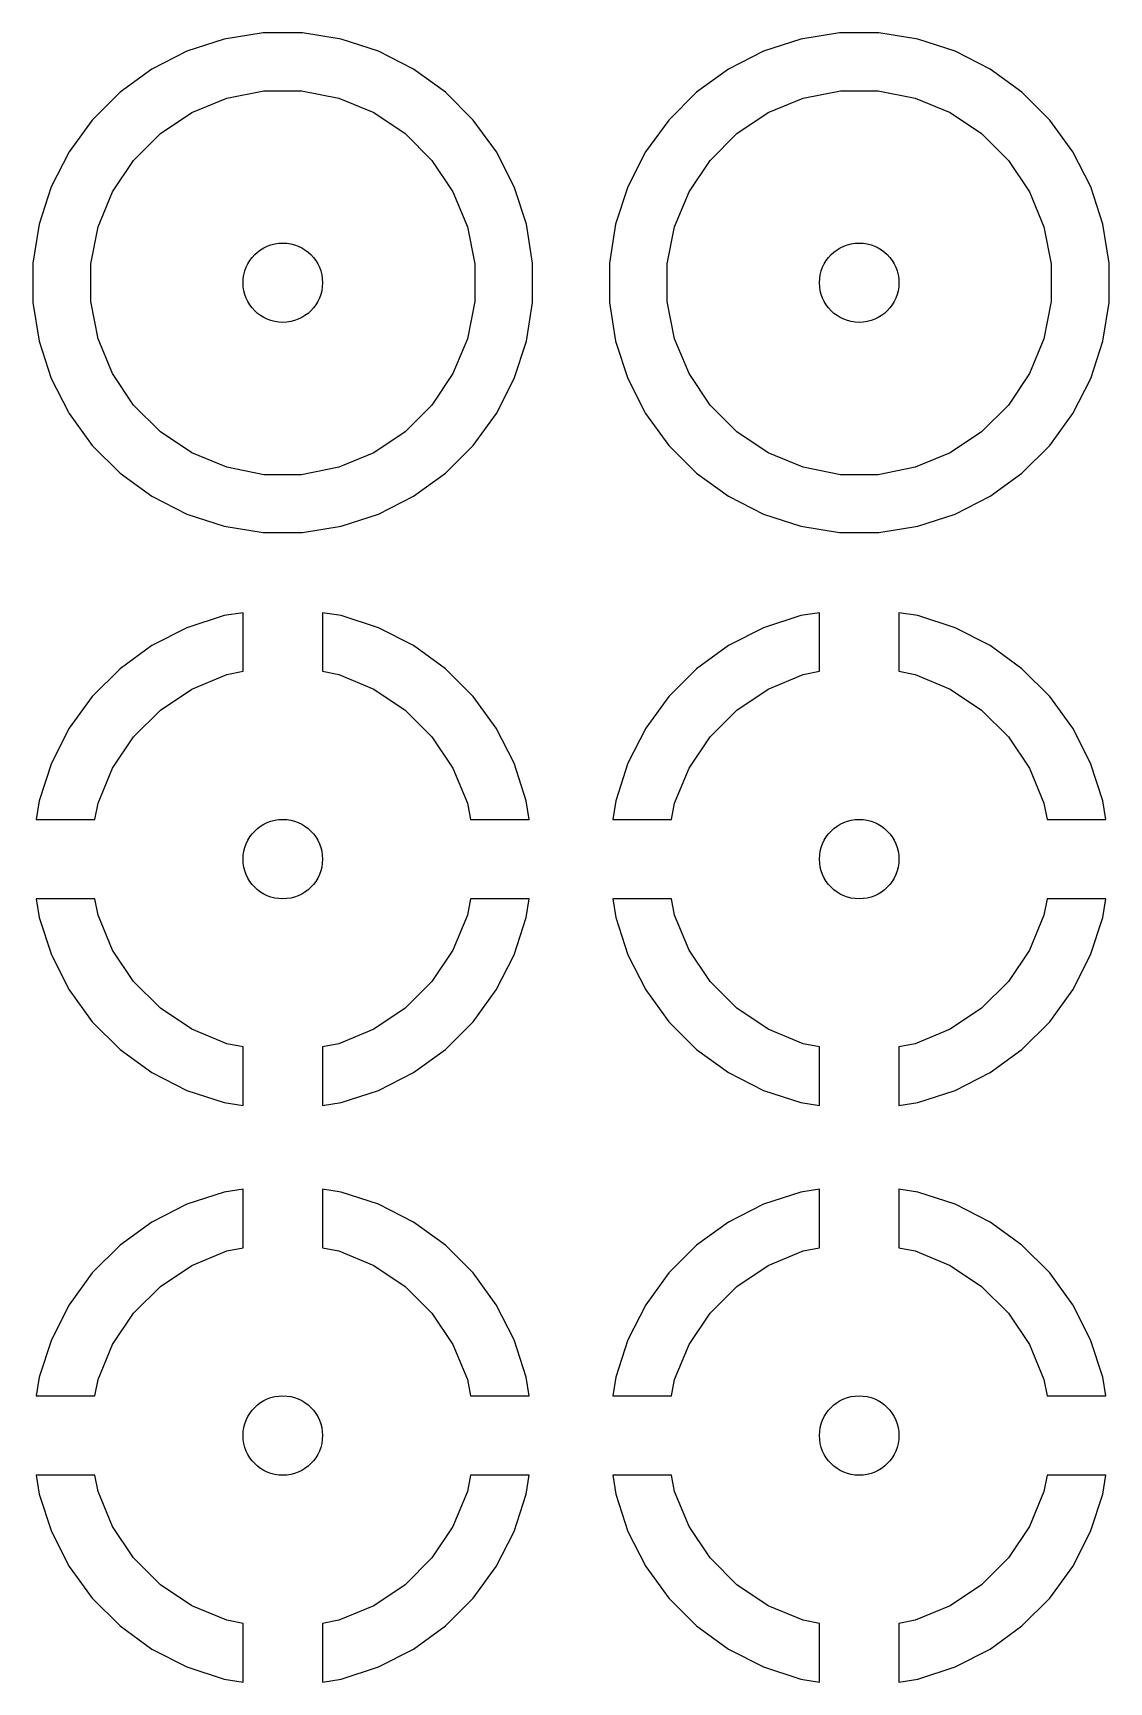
# Model space of a CAD drawing. Extents: x 0 to 130, y -140 to 0.
# Drawn here: x 5.81 to 10.55, y -106.72 to -99.45 of the extents above; entities that cross this region are included whole.
import ezdxf

# ---------------------------------------------------------------- set-up
doc = ezdxf.new("R2010")
doc.units = 0
doc.layers.add('BLACK', color=7, linetype='CONTINUOUS')

msp = doc.modelspace()

# ---------------------------------------------------------------- linework, layer by layer
at = {"layer": 'BLACK', "linetype": 'CONTINUOUS'}
for p, q in [((6.652293, -99.476598), (6.487561, -99.530123)), ((6.652297, -99.476597), (6.652293, -99.476598)), ((6.823386, -99.4495), (6.652297, -99.476597)), ((6.823389, -99.4495), (6.823386, -99.4495)), ((6.996611, -99.4495), (6.823389, -99.4495)), ((6.996614, -99.4495), (6.996611, -99.4495)), ((7.167702, -99.476597), (6.996614, -99.4495)), ((7.167706, -99.476598), (7.167702, -99.476597)), ((7.332438, -99.530123), (7.167706, -99.476598)), ((9.192293, -99.476598), (9.027561, -99.530123)), ((9.192297, -99.476597), (9.192293, -99.476598)), ((9.363386, -99.4495), (9.192297, -99.476597)), ((9.363389, -99.4495), (9.363386, -99.4495)), ((9.536611, -99.4495), (9.363389, -99.4495)), ((9.536614, -99.4495), (9.536611, -99.4495)), ((9.707702, -99.476597), (9.536614, -99.4495)), ((9.707706, -99.476598), (9.707702, -99.476597)), ((9.872438, -99.530123), (9.707706, -99.476598)), ((6.487558, -99.530125), (6.333214, -99.608766)), ((6.487561, -99.530123), (6.487558, -99.530125)), ((7.332441, -99.530125), (7.332438, -99.530123)), ((7.486785, -99.608766), (7.332441, -99.530125)), ((9.027558, -99.530125), (8.873214, -99.608766)), ((9.027561, -99.530123), (9.027558, -99.530125)), ((9.872441, -99.530125), (9.872438, -99.530123)), ((10.026785, -99.608766), (9.872441, -99.530125)), ((6.333214, -99.608766), (6.193073, -99.710585)), ((7.486787, -99.608767), (7.486785, -99.608766)), ((7.486788, -99.608768), (7.486787, -99.608767)), ((7.626928, -99.710586), (7.486788, -99.608768)), ((8.873214, -99.608766), (8.733073, -99.710585)), ((10.026787, -99.608767), (10.026785, -99.608766)), ((10.026788, -99.608768), (10.026787, -99.608767)), ((10.166928, -99.710586), (10.026788, -99.608768)), ((6.193073, -99.710585), (6.070585, -99.833073)), ((6.509313, -99.800367), (6.663258, -99.736601)), ((6.663258, -99.736601), (6.826685, -99.704093)), ((6.826685, -99.704093), (6.993315, -99.704093)), ((6.993315, -99.704093), (7.156742, -99.736601)), ((7.156742, -99.736601), (7.310687, -99.800367)), ((7.749414, -99.833072), (7.626928, -99.710586)), ((8.733073, -99.710585), (8.610585, -99.833073)), ((9.049313, -99.800367), (9.203258, -99.736601)), ((9.203258, -99.736601), (9.366685, -99.704093)), ((9.366685, -99.704093), (9.533315, -99.704093)), ((9.533315, -99.704093), (9.696742, -99.736601)), ((9.696742, -99.736601), (9.850687, -99.800367)), ((10.289414, -99.833072), (10.166928, -99.710586)), ((6.070585, -99.833073), (5.968766, -99.973214)), ((6.370766, -99.892941), (6.509313, -99.800367)), ((7.310687, -99.800367), (7.449234, -99.892941)), ((7.851232, -99.973212), (7.749414, -99.833072)), ((8.610585, -99.833073), (8.508766, -99.973214)), ((8.910766, -99.892941), (9.049313, -99.800367)), ((9.850687, -99.800367), (9.989234, -99.892941)), ((10.391232, -99.973212), (10.289414, -99.833072)), ((6.252941, -100.010766), (6.370766, -99.892941)), ((7.449234, -99.892941), (7.567059, -100.010766)), ((8.792941, -100.010766), (8.910766, -99.892941)), ((9.989234, -99.892941), (10.107059, -100.010766)), ((5.968766, -99.973214), (5.890125, -100.127558)), ((7.929873, -100.127555), (7.851232, -99.973212)), ((8.508766, -99.973214), (8.430125, -100.127558)), ((10.469873, -100.127555), (10.391232, -99.973212)), ((6.160367, -100.149313), (6.252941, -100.010766)), ((7.567059, -100.010766), (7.659633, -100.149313)), ((8.700367, -100.149313), (8.792941, -100.010766)), ((10.107059, -100.010766), (10.199633, -100.149313)), ((5.890123, -100.127561), (5.836598, -100.292293)), ((5.890125, -100.127558), (5.890123, -100.127561)), ((7.929873, -100.127557), (7.929873, -100.127555)), ((7.929874, -100.127558), (7.929873, -100.127557)), ((7.929876, -100.127561), (7.929874, -100.127558)), ((7.983401, -100.292293), (7.929876, -100.127561)), ((8.430123, -100.127561), (8.376598, -100.292293)), ((8.430125, -100.127558), (8.430123, -100.127561)), ((10.469873, -100.127557), (10.469873, -100.127555)), ((10.469874, -100.127558), (10.469873, -100.127557)), ((10.469876, -100.127561), (10.469874, -100.127558)), ((10.523401, -100.292293), (10.469876, -100.127561)), ((6.096601, -100.303258), (6.160367, -100.149313)), ((7.659633, -100.149313), (7.723399, -100.303258)), ((8.636601, -100.303258), (8.700367, -100.149313)), ((10.199633, -100.149313), (10.263399, -100.303258)), ((5.836597, -100.292297), (5.8095, -100.463385)), ((5.836598, -100.292293), (5.836597, -100.292297)), ((6.064093, -100.466685), (6.096601, -100.303258)), ((7.723399, -100.303258), (7.755907, -100.466685)), ((7.983402, -100.292297), (7.983401, -100.292293)), ((8.0105, -100.463385), (7.983402, -100.292297)), ((8.376597, -100.292297), (8.3495, -100.463385)), ((8.376598, -100.292293), (8.376597, -100.292297)), ((8.604093, -100.466685), (8.636601, -100.303258)), ((10.263399, -100.303258), (10.295907, -100.466685)), ((10.523402, -100.292297), (10.523401, -100.292293)), ((10.5505, -100.463385), (10.523402, -100.292297)), ((5.8095, -100.463385), (5.8095, -100.636614)), ((6.064093, -100.633315), (6.064093, -100.466685)), ((7.755907, -100.466685), (7.755907, -100.633315)), ((8.0105, -100.636614), (8.0105, -100.463385)), ((8.3495, -100.463385), (8.3495, -100.636614)), ((8.604093, -100.633315), (8.604093, -100.466685)), ((10.295907, -100.466685), (10.295907, -100.633315)), ((10.5505, -100.636614), (10.5505, -100.463385)), ((5.8095, -100.636614), (5.836597, -100.807702)), ((6.096601, -100.796742), (6.064093, -100.633315)), ((7.755907, -100.633315), (7.723399, -100.796742)), ((7.983402, -100.807702), (8.0105, -100.636614)), ((8.3495, -100.636614), (8.376597, -100.807702)), ((8.636601, -100.796742), (8.604093, -100.633315)), ((10.295907, -100.633315), (10.263399, -100.796742)), ((10.523402, -100.807702), (10.5505, -100.636614)), ((5.836597, -100.807702), (5.836598, -100.807706)), ((5.836598, -100.807706), (5.890123, -100.972438)), ((6.160367, -100.950687), (6.096601, -100.796742)), ((7.723399, -100.796742), (7.659633, -100.950687)), ((7.929876, -100.972438), (7.983401, -100.807706)), ((7.983401, -100.807706), (7.983402, -100.807702)), ((8.376597, -100.807702), (8.376598, -100.807706)), ((8.376598, -100.807706), (8.430123, -100.972438)), ((8.700367, -100.950687), (8.636601, -100.796742)), ((10.263399, -100.796742), (10.199633, -100.950687)), ((10.469876, -100.972438), (10.523401, -100.807706)), ((10.523401, -100.807706), (10.523402, -100.807702)), ((5.890123, -100.972438), (5.890125, -100.972441)), ((5.890125, -100.972441), (5.965595, -101.120562)), ((6.252941, -101.089234), (6.160367, -100.950687)), ((7.659633, -100.950687), (7.567059, -101.089234)), ((7.851232, -101.126788), (7.929873, -100.972445)), ((7.929873, -100.972445), (7.929874, -100.97244)), ((7.929874, -100.97244), (7.929876, -100.972438)), ((8.430123, -100.972438), (8.430125, -100.972441)), ((8.430125, -100.972441), (8.505595, -101.120562)), ((8.792941, -101.089234), (8.700367, -100.950687)), ((10.199633, -100.950687), (10.107059, -101.089234)), ((10.391232, -101.126788), (10.469873, -100.972445)), ((10.469873, -100.972445), (10.469874, -100.97244)), ((10.469874, -100.97244), (10.469876, -100.972438)), ((5.965595, -101.120562), (5.968768, -101.126788)), ((5.968768, -101.126788), (6.070586, -101.266928)), ((6.370766, -101.207059), (6.252941, -101.089234)), ((7.567059, -101.089234), (7.449234, -101.207059)), ((7.749414, -101.266928), (7.851232, -101.126788)), ((8.505595, -101.120562), (8.508768, -101.126788)), ((8.508768, -101.126788), (8.610586, -101.266928)), ((8.910766, -101.207059), (8.792941, -101.089234)), ((10.107059, -101.089234), (9.989234, -101.207059)), ((10.289414, -101.266928), (10.391232, -101.126788)), ((6.509313, -101.299633), (6.370766, -101.207059)), ((7.449234, -101.207059), (7.310687, -101.299633)), ((9.049313, -101.299633), (8.910766, -101.207059)), ((9.989234, -101.207059), (9.850687, -101.299633)), ((6.070586, -101.266928), (6.193072, -101.389414)), ((7.626928, -101.389414), (7.749414, -101.266928)), ((8.610586, -101.266928), (8.733072, -101.389414)), ((10.166928, -101.389414), (10.289414, -101.266928)), ((6.663258, -101.363399), (6.509313, -101.299633)), ((6.826685, -101.395907), (6.663258, -101.363399)), ((7.156742, -101.363399), (6.993315, -101.395907)), ((7.310687, -101.299633), (7.156742, -101.363399)), ((9.203258, -101.363399), (9.049313, -101.299633)), ((9.366685, -101.395907), (9.203258, -101.363399)), ((9.696742, -101.363399), (9.533315, -101.395907)), ((9.850687, -101.299633), (9.696742, -101.363399)), ((6.193072, -101.389414), (6.333212, -101.491232)), ((6.993315, -101.395907), (6.826685, -101.395907)), ((7.486788, -101.491232), (7.626928, -101.389414)), ((8.733072, -101.389414), (8.873212, -101.491232)), ((9.533315, -101.395907), (9.366685, -101.395907)), ((10.026788, -101.491232), (10.166928, -101.389414)), ((6.333212, -101.491232), (6.487555, -101.569873)), ((7.332445, -101.569873), (7.486788, -101.491232)), ((8.873212, -101.491232), (9.027555, -101.569873)), ((9.872445, -101.569873), (10.026788, -101.491232)), ((6.487555, -101.569873), (6.487557, -101.569873)), ((6.487557, -101.569873), (6.487558, -101.569874)), ((6.487558, -101.569874), (6.487561, -101.569876)), ((6.487561, -101.569876), (6.652293, -101.623401)), ((7.167706, -101.623401), (7.332438, -101.569876)), ((7.332438, -101.569876), (7.33244, -101.569874)), ((7.33244, -101.569874), (7.332445, -101.569873)), ((9.027555, -101.569873), (9.027557, -101.569873)), ((9.027557, -101.569873), (9.027558, -101.569874)), ((9.027558, -101.569874), (9.027561, -101.569876)), ((9.027561, -101.569876), (9.192293, -101.623401)), ((9.707706, -101.623401), (9.872438, -101.569876)), ((9.872438, -101.569876), (9.87244, -101.569874)), ((9.87244, -101.569874), (9.872445, -101.569873)), ((6.652293, -101.623401), (6.652297, -101.623402)), ((6.652297, -101.623402), (6.823386, -101.6505)), ((6.823386, -101.6505), (6.823389, -101.6505)), ((6.823389, -101.6505), (6.996614, -101.6505)), ((6.996614, -101.6505), (7.167702, -101.623402)), ((7.167702, -101.623402), (7.167706, -101.623401)), ((9.192293, -101.623401), (9.192297, -101.623402)), ((9.192297, -101.623402), (9.363386, -101.6505)), ((9.363386, -101.6505), (9.363389, -101.6505)), ((9.363389, -101.6505), (9.536614, -101.6505)), ((9.536614, -101.6505), (9.707702, -101.623402)), ((9.707702, -101.623402), (9.707706, -101.623401)), ((6.652412, -102.017086), (6.487751, -102.070588)), ((6.734999, -102.004005), (6.652412, -102.017086)), ((6.735, -102.004005), (6.734999, -102.004005)), ((6.735, -102.26233), (6.735, -102.004005)), ((7.167587, -102.017086), (7.085, -102.004005)), ((7.085, -102.004005), (7.085, -102.26233)), ((7.332248, -102.070588), (7.167587, -102.017086)), ((9.192412, -102.017086), (9.027751, -102.070588)), ((9.274999, -102.004005), (9.192412, -102.017086)), ((9.275, -102.004005), (9.274999, -102.004005)), ((9.275, -102.26233), (9.275, -102.004005)), ((9.707587, -102.017086), (9.625, -102.004005)), ((9.625, -102.004005), (9.625, -102.26233)), ((9.872248, -102.070588), (9.707587, -102.017086)), ((6.487751, -102.070588), (6.333475, -102.149195)), ((7.486524, -102.149195), (7.332248, -102.070588)), ((9.027751, -102.070588), (8.873475, -102.149195)), ((10.026524, -102.149195), (9.872248, -102.070588)), ((6.333471, -102.149197), (6.193403, -102.250962)), ((6.333475, -102.149195), (6.333471, -102.149197)), ((7.486528, -102.149197), (7.486524, -102.149195)), ((7.626596, -102.250962), (7.486528, -102.149197)), ((8.873471, -102.149197), (8.733403, -102.250962)), ((8.873475, -102.149195), (8.873471, -102.149197)), ((10.026528, -102.149197), (10.026524, -102.149195)), ((10.166596, -102.250962), (10.026528, -102.149197)), ((6.193403, -102.250962), (6.070962, -102.373403)), ((6.509313, -102.340367), (6.663258, -102.276601)), ((6.663258, -102.276601), (6.735, -102.26233)), ((7.085, -102.26233), (7.156742, -102.276601)), ((7.156742, -102.276601), (7.310687, -102.340367)), ((7.749037, -102.373403), (7.626596, -102.250962)), ((8.733403, -102.250962), (8.610962, -102.373403)), ((9.049313, -102.340367), (9.203258, -102.276601)), ((9.203258, -102.276601), (9.275, -102.26233)), ((9.625, -102.26233), (9.696742, -102.276601)), ((9.696742, -102.276601), (9.850687, -102.340367)), ((10.289037, -102.373403), (10.166596, -102.250962)), ((6.070962, -102.373403), (5.969197, -102.513471)), ((6.370766, -102.432941), (6.509313, -102.340367)), ((7.310687, -102.340367), (7.449234, -102.432941)), ((7.850802, -102.513471), (7.749037, -102.373403)), ((8.610962, -102.373403), (8.509197, -102.513471)), ((8.910766, -102.432941), (9.049313, -102.340367)), ((9.850687, -102.340367), (9.989234, -102.432941)), ((10.390802, -102.513471), (10.289037, -102.373403)), ((6.252941, -102.550766), (6.370766, -102.432941)), ((7.449234, -102.432941), (7.567059, -102.550766)), ((8.792941, -102.550766), (8.910766, -102.432941)), ((9.989234, -102.432941), (10.107059, -102.550766)), ((5.969195, -102.513475), (5.890588, -102.667751)), ((5.969197, -102.513471), (5.969195, -102.513475)), ((7.850804, -102.513475), (7.850802, -102.513471)), ((7.929411, -102.667751), (7.850804, -102.513475)), ((8.509195, -102.513475), (8.430588, -102.667751)), ((8.509197, -102.513471), (8.509195, -102.513475)), ((10.390804, -102.513475), (10.390802, -102.513471)), ((10.469411, -102.667751), (10.390804, -102.513475)), ((6.160367, -102.689313), (6.252941, -102.550766)), ((7.567059, -102.550766), (7.659633, -102.689313)), ((8.700367, -102.689313), (8.792941, -102.550766)), ((10.107059, -102.550766), (10.199633, -102.689313)), ((5.890588, -102.667751), (5.837084, -102.83242)), ((7.982915, -102.83242), (7.929411, -102.667751)), ((8.430588, -102.667751), (8.377084, -102.83242)), ((10.522915, -102.83242), (10.469411, -102.667751)), ((6.096601, -102.843258), (6.160367, -102.689313)), ((7.659633, -102.689313), (7.723399, -102.843258)), ((8.636601, -102.843258), (8.700367, -102.689313)), ((10.199633, -102.689313), (10.263399, -102.843258)), ((5.837084, -102.83242), (5.824006, -102.915)), ((6.08233, -102.915), (6.096601, -102.843258)), ((7.723399, -102.843258), (7.73767, -102.915)), ((7.995994, -102.915), (7.982915, -102.83242)), ((8.377084, -102.83242), (8.364006, -102.915)), ((8.62233, -102.915), (8.636601, -102.843258)), ((10.263399, -102.843258), (10.27767, -102.915)), ((10.535994, -102.915), (10.522915, -102.83242)), ((5.824006, -102.915), (6.08233, -102.915)), ((7.73767, -102.915), (7.995994, -102.915)), ((8.364006, -102.915), (8.62233, -102.915)), ((10.27767, -102.915), (10.535994, -102.915)), ((5.824006, -103.265), (5.837084, -103.347579)), ((6.08233, -103.265), (5.824006, -103.265)), ((6.096601, -103.336742), (6.08233, -103.265)), ((7.73767, -103.265), (7.723399, -103.336742)), ((7.995994, -103.265), (7.73767, -103.265)), ((7.982915, -103.347579), (7.995994, -103.265)), ((8.364006, -103.265), (8.377084, -103.347579)), ((8.62233, -103.265), (8.364006, -103.265)), ((8.636601, -103.336742), (8.62233, -103.265)), ((10.27767, -103.265), (10.263399, -103.336742)), ((10.535994, -103.265), (10.27767, -103.265)), ((10.522915, -103.347579), (10.535994, -103.265)), ((5.837084, -103.347579), (5.890588, -103.512248)), ((6.160367, -103.490687), (6.096601, -103.336742)), ((7.723399, -103.336742), (7.659633, -103.490687)), ((7.929411, -103.512248), (7.982915, -103.347579)), ((8.377084, -103.347579), (8.430588, -103.512248)), ((8.700367, -103.490687), (8.636601, -103.336742)), ((10.263399, -103.336742), (10.199633, -103.490687)), ((10.469411, -103.512248), (10.522915, -103.347579)), ((5.890588, -103.512248), (5.969195, -103.666524)), ((6.252941, -103.629234), (6.160367, -103.490687)), ((7.659633, -103.490687), (7.567059, -103.629234)), ((7.850804, -103.666524), (7.929411, -103.512248)), ((8.430588, -103.512248), (8.509195, -103.666524)), ((8.792941, -103.629234), (8.700367, -103.490687)), ((10.199633, -103.490687), (10.107059, -103.629234)), ((10.390804, -103.666524), (10.469411, -103.512248)), ((5.969195, -103.666524), (5.969197, -103.666528)), ((5.969197, -103.666528), (6.070962, -103.806596)), ((6.370766, -103.747059), (6.252941, -103.629234)), ((7.567059, -103.629234), (7.449234, -103.747059)), ((7.749037, -103.806596), (7.850802, -103.666528)), ((7.850802, -103.666528), (7.850804, -103.666524)), ((8.509195, -103.666524), (8.509197, -103.666528)), ((8.509197, -103.666528), (8.610962, -103.806596)), ((8.910766, -103.747059), (8.792941, -103.629234)), ((10.107059, -103.629234), (9.989234, -103.747059)), ((10.289037, -103.806596), (10.390802, -103.666528)), ((10.390802, -103.666528), (10.390804, -103.666524)), ((6.509313, -103.839633), (6.370766, -103.747059)), ((7.449234, -103.747059), (7.310687, -103.839633)), ((9.049313, -103.839633), (8.910766, -103.747059)), ((9.989234, -103.747059), (9.850687, -103.839633)), ((6.070962, -103.806596), (6.193403, -103.929037)), ((7.626596, -103.929037), (7.749037, -103.806596)), ((8.610962, -103.806596), (8.733403, -103.929037)), ((10.166596, -103.929037), (10.289037, -103.806596)), ((6.663258, -103.903399), (6.509313, -103.839633)), ((6.735, -103.917669), (6.663258, -103.903399)), ((7.156742, -103.903399), (7.085, -103.917669)), ((7.310687, -103.839633), (7.156742, -103.903399)), ((9.203258, -103.903399), (9.049313, -103.839633)), ((9.275, -103.917669), (9.203258, -103.903399)), ((9.696742, -103.903399), (9.625, -103.917669)), ((9.850687, -103.839633), (9.696742, -103.903399)), ((6.193403, -103.929037), (6.333471, -104.030802)), ((6.735, -104.175994), (6.735, -103.917669)), ((7.085, -103.917669), (7.085, -104.175993)), ((7.486528, -104.030802), (7.626596, -103.929037)), ((8.733403, -103.929037), (8.873471, -104.030802)), ((9.275, -104.175994), (9.275, -103.917669)), ((9.625, -103.917669), (9.625, -104.175993)), ((10.026528, -104.030802), (10.166596, -103.929037)), ((6.333471, -104.030802), (6.333475, -104.030804)), ((6.333475, -104.030804), (6.487751, -104.109411)), ((7.332248, -104.109411), (7.486524, -104.030804)), ((7.486524, -104.030804), (7.486528, -104.030802)), ((8.873471, -104.030802), (8.873475, -104.030804)), ((8.873475, -104.030804), (9.027751, -104.109411)), ((9.872248, -104.109411), (10.026524, -104.030804)), ((10.026524, -104.030804), (10.026528, -104.030802)), ((6.487751, -104.109411), (6.65242, -104.162915)), ((7.167579, -104.162915), (7.332248, -104.109411)), ((9.027751, -104.109411), (9.19242, -104.162915)), ((9.707579, -104.162915), (9.872248, -104.109411)), ((6.65242, -104.162915), (6.735, -104.175994)), ((7.085, -104.175993), (7.167579, -104.162915)), ((9.19242, -104.162915), (9.275, -104.175994)), ((9.625, -104.175993), (9.707579, -104.162915)), ((6.652412, -104.557086), (6.487751, -104.610588)), ((6.734999, -104.544005), (6.652412, -104.557086)), ((6.735, -104.544005), (6.734999, -104.544005)), ((6.735, -104.80233), (6.735, -104.544005)), ((7.167587, -104.557086), (7.085, -104.544005)), ((7.085, -104.544005), (7.085, -104.80233)), ((7.332248, -104.610588), (7.167587, -104.557086)), ((9.192412, -104.557086), (9.027751, -104.610588)), ((9.274999, -104.544005), (9.192412, -104.557086)), ((9.275, -104.544005), (9.274999, -104.544005)), ((9.275, -104.80233), (9.275, -104.544005)), ((9.707587, -104.557086), (9.625, -104.544005)), ((9.625, -104.544005), (9.625, -104.80233)), ((9.872248, -104.610588), (9.707587, -104.557086)), ((6.487751, -104.610588), (6.333475, -104.689195)), ((7.486524, -104.689195), (7.332248, -104.610588)), ((9.027751, -104.610588), (8.873475, -104.689195)), ((10.026524, -104.689195), (9.872248, -104.610588)), ((6.333471, -104.689197), (6.193403, -104.790962)), ((6.333475, -104.689195), (6.333471, -104.689197)), ((7.486528, -104.689197), (7.486524, -104.689195)), ((7.626596, -104.790962), (7.486528, -104.689197)), ((8.873471, -104.689197), (8.733403, -104.790962)), ((8.873475, -104.689195), (8.873471, -104.689197)), ((10.026528, -104.689197), (10.026524, -104.689195)), ((10.166596, -104.790962), (10.026528, -104.689197)), ((6.193403, -104.790962), (6.070962, -104.913403)), ((6.509313, -104.880367), (6.663258, -104.816601)), ((6.663258, -104.816601), (6.735, -104.80233)), ((7.085, -104.80233), (7.156742, -104.816601)), ((7.156742, -104.816601), (7.310687, -104.880367)), ((7.749037, -104.913403), (7.626596, -104.790962)), ((8.733403, -104.790962), (8.610962, -104.913403)), ((9.049313, -104.880367), (9.203258, -104.816601)), ((9.203258, -104.816601), (9.275, -104.80233)), ((9.625, -104.80233), (9.696742, -104.816601)), ((9.696742, -104.816601), (9.850687, -104.880367)), ((10.289037, -104.913403), (10.166596, -104.790962)), ((6.070962, -104.913403), (5.969197, -105.053471)), ((6.370766, -104.972941), (6.509313, -104.880367)), ((7.310687, -104.880367), (7.449234, -104.972941)), ((7.850802, -105.053471), (7.749037, -104.913403)), ((8.610962, -104.913403), (8.509197, -105.053471)), ((8.910766, -104.972941), (9.049313, -104.880367)), ((9.850687, -104.880367), (9.989234, -104.972941)), ((10.390802, -105.053471), (10.289037, -104.913403)), ((6.252941, -105.090766), (6.370766, -104.972941)), ((7.449234, -104.972941), (7.567059, -105.090766)), ((8.792941, -105.090766), (8.910766, -104.972941)), ((9.989234, -104.972941), (10.107059, -105.090766)), ((5.969195, -105.053475), (5.890588, -105.207751)), ((5.969197, -105.053471), (5.969195, -105.053475)), ((7.850804, -105.053475), (7.850802, -105.053471)), ((7.929411, -105.207751), (7.850804, -105.053475)), ((8.509195, -105.053475), (8.430588, -105.207751)), ((8.509197, -105.053471), (8.509195, -105.053475)), ((10.390804, -105.053475), (10.390802, -105.053471)), ((10.469411, -105.207751), (10.390804, -105.053475)), ((6.160367, -105.229313), (6.252941, -105.090766)), ((7.567059, -105.090766), (7.659633, -105.229313)), ((8.700367, -105.229313), (8.792941, -105.090766)), ((10.107059, -105.090766), (10.199633, -105.229313)), ((5.890588, -105.207751), (5.837084, -105.37242)), ((7.982915, -105.37242), (7.929411, -105.207751)), ((8.430588, -105.207751), (8.377084, -105.37242)), ((10.522915, -105.37242), (10.469411, -105.207751)), ((6.096601, -105.383258), (6.160367, -105.229313)), ((7.659633, -105.229313), (7.723399, -105.383258)), ((8.636601, -105.383258), (8.700367, -105.229313)), ((10.199633, -105.229313), (10.263399, -105.383258)), ((5.837084, -105.37242), (5.824006, -105.455)), ((6.08233, -105.455), (6.096601, -105.383258)), ((7.723399, -105.383258), (7.73767, -105.455)), ((7.995994, -105.455), (7.982915, -105.37242)), ((8.377084, -105.37242), (8.364006, -105.455)), ((8.62233, -105.455), (8.636601, -105.383258)), ((10.263399, -105.383258), (10.27767, -105.455)), ((10.535994, -105.455), (10.522915, -105.37242)), ((5.824006, -105.455), (6.08233, -105.455)), ((7.73767, -105.455), (7.995994, -105.455)), ((8.364006, -105.455), (8.62233, -105.455)), ((10.27767, -105.455), (10.535994, -105.455)), ((5.824006, -105.805), (5.837084, -105.887579)), ((6.08233, -105.805), (5.824006, -105.805)), ((6.096601, -105.876742), (6.08233, -105.805)), ((7.73767, -105.805), (7.723399, -105.876742)), ((7.995994, -105.805), (7.73767, -105.805)), ((7.982915, -105.887579), (7.995994, -105.805)), ((8.364006, -105.805), (8.377084, -105.887579)), ((8.62233, -105.805), (8.364006, -105.805)), ((8.636601, -105.876742), (8.62233, -105.805)), ((10.27767, -105.805), (10.263399, -105.876742)), ((10.535994, -105.805), (10.27767, -105.805)), ((10.522915, -105.887579), (10.535994, -105.805)), ((5.837084, -105.887579), (5.890588, -106.052248)), ((6.160367, -106.030687), (6.096601, -105.876742)), ((7.723399, -105.876742), (7.659633, -106.030687)), ((7.929411, -106.052248), (7.982915, -105.887579)), ((8.377084, -105.887579), (8.430588, -106.052248)), ((8.700367, -106.030687), (8.636601, -105.876742)), ((10.263399, -105.876742), (10.199633, -106.030687)), ((10.469411, -106.052248), (10.522915, -105.887579)), ((5.890588, -106.052248), (5.969195, -106.206524)), ((6.252941, -106.169234), (6.160367, -106.030687)), ((7.659633, -106.030687), (7.567059, -106.169234)), ((7.850804, -106.206524), (7.929411, -106.052248)), ((8.430588, -106.052248), (8.509195, -106.206524)), ((8.792941, -106.169234), (8.700367, -106.030687)), ((10.199633, -106.030687), (10.107059, -106.169234)), ((10.390804, -106.206524), (10.469411, -106.052248)), ((5.969195, -106.206524), (5.969197, -106.206528)), ((5.969197, -106.206528), (6.070962, -106.346596)), ((6.370766, -106.287059), (6.252941, -106.169234)), ((7.567059, -106.169234), (7.449234, -106.287059)), ((7.749037, -106.346596), (7.850802, -106.206528)), ((7.850802, -106.206528), (7.850804, -106.206524)), ((8.509195, -106.206524), (8.509197, -106.206528)), ((8.509197, -106.206528), (8.610962, -106.346596)), ((8.910766, -106.287059), (8.792941, -106.169234)), ((10.107059, -106.169234), (9.989234, -106.287059)), ((10.289037, -106.346596), (10.390802, -106.206528)), ((10.390802, -106.206528), (10.390804, -106.206524)), ((6.509313, -106.379633), (6.370766, -106.287059)), ((7.449234, -106.287059), (7.310687, -106.379633)), ((9.049313, -106.379633), (8.910766, -106.287059)), ((9.989234, -106.287059), (9.850687, -106.379633)), ((6.070962, -106.346596), (6.193403, -106.469037)), ((6.663258, -106.443399), (6.509313, -106.379633)), ((7.310687, -106.379633), (7.156742, -106.443399)), ((7.626596, -106.469037), (7.749037, -106.346596)), ((8.610962, -106.346596), (8.733403, -106.469037)), ((9.203258, -106.443399), (9.049313, -106.379633)), ((9.850687, -106.379633), (9.696742, -106.443399)), ((10.166596, -106.469037), (10.289037, -106.346596)), ((6.735, -106.457669), (6.663258, -106.443399)), ((7.156742, -106.443399), (7.085, -106.457669)), ((9.275, -106.457669), (9.203258, -106.443399)), ((9.696742, -106.443399), (9.625, -106.457669)), ((6.193403, -106.469037), (6.333471, -106.570802)), ((6.735, -106.715994), (6.735, -106.457669)), ((7.085, -106.457669), (7.085, -106.715993)), ((7.486528, -106.570802), (7.626596, -106.469037)), ((8.733403, -106.469037), (8.873471, -106.570802)), ((9.275, -106.715994), (9.275, -106.457669)), ((9.625, -106.457669), (9.625, -106.715993)), ((10.026528, -106.570802), (10.166596, -106.469037)), ((6.333471, -106.570802), (6.333475, -106.570804)), ((6.333475, -106.570804), (6.487751, -106.649411)), ((7.332248, -106.649411), (7.486524, -106.570804)), ((7.486524, -106.570804), (7.486528, -106.570802)), ((8.873471, -106.570802), (8.873475, -106.570804)), ((8.873475, -106.570804), (9.027751, -106.649411)), ((9.872248, -106.649411), (10.026524, -106.570804)), ((10.026524, -106.570804), (10.026528, -106.570802)), ((6.487751, -106.649411), (6.65242, -106.702915)), ((7.167579, -106.702915), (7.332248, -106.649411)), ((9.027751, -106.649411), (9.19242, -106.702915)), ((9.707579, -106.702915), (9.872248, -106.649411)), ((6.65242, -106.702915), (6.735, -106.715994)), ((7.085, -106.715993), (7.167579, -106.702915)), ((9.19242, -106.702915), (9.275, -106.715994)), ((9.625, -106.715993), (9.707579, -106.702915))]:
    msp.add_line(p, q, dxfattribs=at)
at = {"layer": 'BLACK'}
for centre in [(6.91, -100.55), (6.91, -100.55), (9.45, -100.55), (9.45, -100.55), (6.91, -103.09), (6.91, -103.09), (9.45, -103.09), (9.45, -103.09), (6.91, -105.63), (6.91, -105.63), (9.45, -105.63), (9.45, -105.63)]:
    msp.add_circle(centre, 0.175, dxfattribs=at)
at = {"layer": 'WHITE'}
for centre in [(6.91, -100.55), (9.45, -100.55), (6.91, -103.09), (9.45, -103.09), (6.91, -105.63), (9.45, -105.63)]:
    msp.add_circle(centre, 0.175, dxfattribs=at)

doc.saveas('drawing.dxf')
